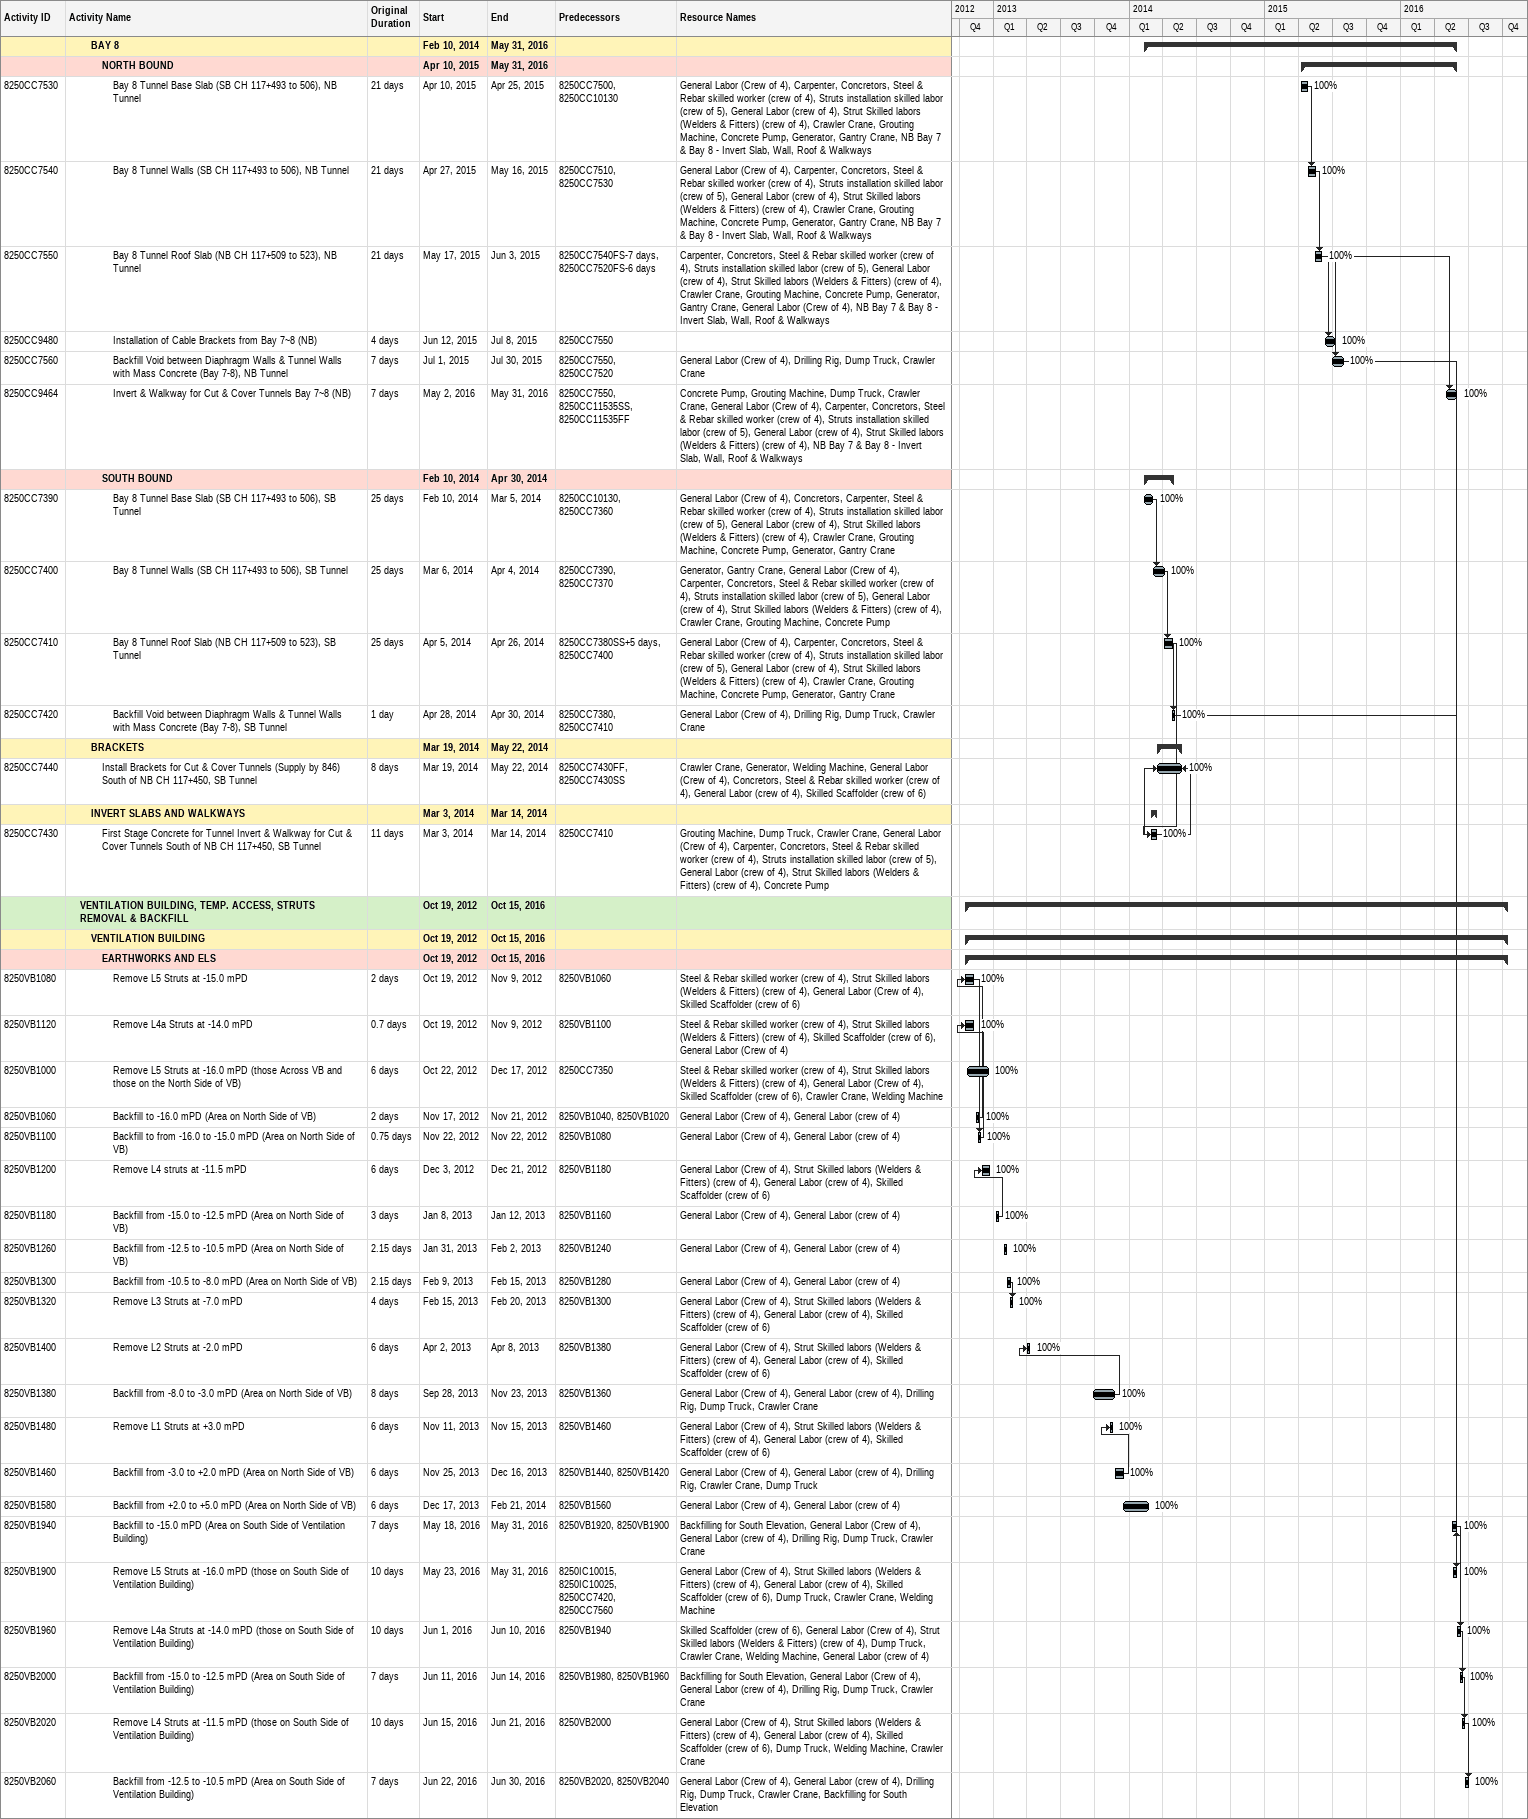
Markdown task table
| ID | Level | Task | Original duration | Start | Finish | Predecessors | Resources | % complete |
|---|---|---|---|---|---|---|---|---|
|  | 3 | **BAY 8** |  | 2014-02-10 | 2016-05-31 |  |  |  |
|  | 4 | **NORTH BOUND** |  | 2015-04-10 | 2016-05-31 |  |  |  |
| 8250CC7530 | 5 | Bay 8 Tunnel Base Slab (SB CH 117+493 to 506), NB Tunnel | 21d | 2015-04-10 | 2015-04-25 | 8250CC7500, 8250CC10130 | General Labor (Crew of 4), Carpenter, Concretors, Steel & Rebar skilled worker (crew of 4), Struts installation skilled labor (crew of 5), General Labor (crew of 4), Strut Skilled labors (Welders & Fitters) (crew of 4), Crawler Crane, Grouting Machine, Concrete Pump, Generator, Gantry Crane, NB Bay 7 & Bay 8 - Invert Slab, Wall, Roof & Walkways | 100 |
| 8250CC7540 | 5 | Bay 8 Tunnel Walls (SB CH 117+493 to 506), NB Tunnel | 21d | 2015-04-27 | 2015-05-16 | 8250CC7510, 8250CC7530 | General Labor (Crew of 4), Carpenter, Concretors, Steel & Rebar skilled worker (crew of 4), Struts installation skilled labor (crew of 5), General Labor (crew of 4), Strut Skilled labors (Welders & Fitters) (crew of 4), Crawler Crane, Grouting Machine, Concrete Pump, Generator, Gantry Crane, NB Bay 7 & Bay 8 - Invert Slab, Wall, Roof & Walkways | 100 |
| 8250CC7550 | 5 | Bay 8 Tunnel Roof Slab (NB CH 117+509 to 523), NB Tunnel | 21d | 2015-05-17 | 2015-06-03 | 8250CC7540FS-7d, 8250CC7520FS-6d | Carpenter, Concretors, Steel & Rebar skilled worker (crew of 4), Struts installation skilled labor (crew of 5), General Labor (crew of 4), Strut Skilled labors (Welders & Fitters) (crew of 4), Crawler Crane, Grouting Machine, Concrete Pump, Generator, Gantry Crane, General Labor (Crew of 4), NB Bay 7 & Bay 8 - Invert Slab, Wall, Roof & Walkways | 100 |
| 8250CC9480 | 5 | Installation of Cable Brackets from Bay 7~8 (NB) | 4d | 2015-06-12 | 2015-07-08 | 8250CC7550 |  | 100 |
| 8250CC7560 | 5 | Backfill Void between Diaphragm Walls & Tunnel Walls with Mass Concrete (Bay 7-8), NB Tunnel | 7d | 2015-07-01 | 2015-07-30 | 8250CC7550, 8250CC7520 | General Labor (Crew of 4), Drilling Rig, Dump Truck, Crawler Crane | 100 |
| 8250CC9464 | 5 | Invert & Walkway for Cut & Cover Tunnels Bay 7~8 (NB) | 7d | 2016-05-02 | 2016-05-31 | 8250CC7550, 8250CC11535SS, 8250CC11535FF | Concrete Pump, Grouting Machine, Dump Truck, Crawler Crane, General Labor (Crew of 4), Carpenter, Concretors, Steel & Rebar skilled worker (crew of 4), Struts installation skilled labor (crew of 5), General Labor (crew of 4), Strut Skilled labors (Welders & Fitters) (crew of 4), NB Bay 7 & Bay 8 - Invert Slab, Wall, Roof & Walkways | 100 |
|  | 4 | **SOUTH BOUND** |  | 2014-02-10 | 2014-04-30 |  |  |  |
| 8250CC7390 | 5 | Bay 8 Tunnel Base Slab (SB CH 117+493 to 506), SB Tunnel | 25d | 2014-02-10 | 2014-03-05 | 8250CC10130, 8250CC7360 | General Labor (Crew of 4), Concretors, Carpenter, Steel & Rebar skilled worker (crew of 4), Struts installation skilled labor (crew of 5), General Labor (crew of 4), Strut Skilled labors (Welders & Fitters) (crew of 4), Crawler Crane, Grouting Machine, Concrete Pump, Generator, Gantry Crane | 100 |
| 8250CC7400 | 5 | Bay 8 Tunnel Walls (SB CH 117+493 to 506), SB Tunnel | 25d | 2014-03-06 | 2014-04-04 | 8250CC7390, 8250CC7370 | Generator, Gantry Crane, General Labor (Crew of 4), Carpenter, Concretors, Steel & Rebar skilled worker (crew of 4), Struts installation skilled labor (crew of 5), General Labor (crew of 4), Strut Skilled labors (Welders & Fitters) (crew of 4), Crawler Crane, Grouting Machine, Concrete Pump | 100 |
| 8250CC7410 | 5 | Bay 8 Tunnel Roof Slab (NB CH 117+509 to 523), SB Tunnel | 25d | 2014-04-05 | 2014-04-26 | 8250CC7380SS+5d, 8250CC7400 | General Labor (Crew of 4), Carpenter, Concretors, Steel & Rebar skilled worker (crew of 4), Struts installation skilled labor (crew of 5), General Labor (crew of 4), Strut Skilled labors (Welders & Fitters) (crew of 4), Crawler Crane, Grouting Machine, Concrete Pump, Generator, Gantry Crane | 100 |
| 8250CC7420 | 5 | Backfill Void between Diaphragm Walls & Tunnel Walls with Mass Concrete (Bay 7-8), SB Tunnel | 1d | 2014-04-28 | 2014-04-30 | 8250CC7380, 8250CC7410 | General Labor (Crew of 4), Drilling Rig, Dump Truck, Crawler Crane | 100 |
|  | 3 | **BRACKETS** |  | 2014-03-19 | 2014-05-22 |  |  |  |
| 8250CC7440 | 4 | Install Brackets for Cut & Cover Tunnels (Supply by 846) South of NB CH 117+450, SB Tunnel | 8d | 2014-03-19 | 2014-05-22 | 8250CC7430FF, 8250CC7430SS | Crawler Crane, Generator, Welding Machine, General Labor (Crew of 4), Concretors, Steel & Rebar skilled worker (crew of 4), General Labor (crew of 4), Skilled Scaffolder (crew of 6) | 100 |
|  | 3 | **INVERT SLABS AND WALKWAYS** |  | 2014-03-03 | 2014-03-14 |  |  |  |
| 8250CC7430 | 4 | First Stage Concrete for Tunnel Invert & Walkway for Cut & Cover Tunnels South of NB CH 117+450, SB Tunnel | 11d | 2014-03-03 | 2014-03-14 | 8250CC7410 | Grouting Machine, Dump Truck, Crawler Crane, General Labor (Crew of 4), Carpenter, Concretors, Steel & Rebar skilled worker (crew of 4), Struts installation skilled labor (crew of 5), General Labor (crew of 4), Strut Skilled labors (Welders & Fitters) (crew of 4), Concrete Pump | 100 |
|  | 2 | **VENTILATION BUILDING, TEMP. ACCESS, STRUTS REMOVAL & BACKFILL** |  | 2012-10-19 | 2016-10-15 |  |  |  |
|  | 3 | **VENTILATION BUILDING** |  | 2012-10-19 | 2016-10-15 |  |  |  |
|  | 4 | **EARTHWORKS AND ELS** |  | 2012-10-19 | 2016-10-15 |  |  |  |
| 8250VB1080 | 5 | Remove L5 Struts at -15.0 mPD | 2d | 2012-10-19 | 2012-11-09 | 8250VB1060 | Steel & Rebar skilled worker (crew of 4), Strut Skilled labors (Welders & Fitters) (crew of 4), General Labor (Crew of 4), Skilled Scaffolder (crew of 6) | 100 |
| 8250VB1120 | 5 | Remove L4a Struts at -14.0 mPD | 0.7d | 2012-10-19 | 2012-11-09 | 8250VB1100 | Steel & Rebar skilled worker (crew of 4), Strut Skilled labors (Welders & Fitters) (crew of 4), Skilled Scaffolder (crew of 6), General Labor (Crew of 4) | 100 |
| 8250VB1000 | 5 | Remove L5 Struts at -16.0 mPD (those Across VB and those on the North Side of VB) | 6d | 2012-10-22 | 2012-12-17 | 8250CC7350 | Steel & Rebar skilled worker (crew of 4), Strut Skilled labors (Welders & Fitters) (crew of 4), General Labor (Crew of 4), Skilled Scaffolder (crew of 6), Crawler Crane, Welding Machine | 100 |
| 8250VB1060 | 5 | Backfill to -16.0 mPD (Area on North Side of VB) | 2d | 2012-11-17 | 2012-11-21 | 8250VB1040, 8250VB1020 | General Labor (Crew of 4), General Labor (crew of 4) | 100 |
| 8250VB1100 | 5 | Backfill to from -16.0 to -15.0 mPD (Area on North Side of VB) | 0.75d | 2012-11-22 | 2012-11-22 | 8250VB1080 | General Labor (Crew of 4), General Labor (crew of 4) | 100 |
| 8250VB1200 | 5 | Remove L4 struts at -11.5 mPD | 6d | 2012-12-03 | 2012-12-21 | 8250VB1180 | General Labor (Crew of 4), Strut Skilled labors (Welders & Fitters) (crew of 4), General Labor (crew of 4), Skilled Scaffolder (crew of 6) | 100 |
| 8250VB1180 | 5 | Backfill from -15.0 to -12.5 mPD (Area on North Side of VB) | 3d | 2013-01-08 | 2013-01-12 | 8250VB1160 | General Labor (Crew of 4), General Labor (crew of 4) | 100 |
| 8250VB1260 | 5 | Backfill from -12.5 to -10.5 mPD (Area on North Side of VB) | 2.15d | 2013-01-31 | 2013-02-02 | 8250VB1240 | General Labor (Crew of 4), General Labor (crew of 4) | 100 |
| 8250VB1300 | 5 | Backfill from -10.5 to -8.0 mPD (Area on North Side of VB) | 2.15d | 2013-02-09 | 2013-02-15 | 8250VB1280 | General Labor (Crew of 4), General Labor (crew of 4) | 100 |
| 8250VB1320 | 5 | Remove L3 Struts at -7.0 mPD | 4d | 2013-02-15 | 2013-02-20 | 8250VB1300 | General Labor (Crew of 4), Strut Skilled labors (Welders & Fitters) (crew of 4), General Labor (crew of 4), Skilled Scaffolder (crew of 6) | 100 |
| 8250VB1400 | 5 | Remove L2 Struts at -2.0 mPD | 6d | 2013-04-02 | 2013-04-08 | 8250VB1380 | General Labor (Crew of 4), Strut Skilled labors (Welders & Fitters) (crew of 4), General Labor (crew of 4), Skilled Scaffolder (crew of 6) | 100 |
| 8250VB1380 | 5 | Backfill from -8.0 to -3.0 mPD (Area on North Side of VB) | 8d | 2013-09-28 | 2013-11-23 | 8250VB1360 | General Labor (Crew of 4), General Labor (crew of 4), Drilling Rig, Dump Truck, Crawler Crane | 100 |
| 8250VB1480 | 5 | Remove L1 Struts at +3.0 mPD | 6d | 2013-11-11 | 2013-11-15 | 8250VB1460 | General Labor (Crew of 4), Strut Skilled labors (Welders & Fitters) (crew of 4), General Labor (crew of 4), Skilled Scaffolder (crew of 6) | 100 |
| 8250VB1460 | 5 | Backfill from -3.0 to +2.0 mPD (Area on North Side of VB) | 6d | 2013-11-25 | 2013-12-16 | 8250VB1440, 8250VB1420 | General Labor (Crew of 4), General Labor (crew of 4), Drilling Rig, Crawler Crane, Dump Truck | 100 |
| 8250VB1580 | 5 | Backfill from +2.0 to +5.0 mPD (Area on North Side of VB) | 6d | 2013-12-17 | 2014-02-21 | 8250VB1560 | General Labor (Crew of 4), General Labor (crew of 4) | 100 |
| 8250VB1940 | 5 | Backfill to -15.0 mPD (Area on South Side of Ventilation Building) | 7d | 2016-05-18 | 2016-05-31 | 8250VB1920, 8250VB1900 | Backfilling for South Elevation, General Labor (Crew of 4), General Labor (crew of 4), Drilling Rig, Dump Truck, Crawler Crane | 100 |
| 8250VB1900 | 5 | Remove L5 Struts at -16.0 mPD (those on South Side of Ventilation Building) | 10d | 2016-05-23 | 2016-05-31 | 8250IC10015, 8250IC10025, 8250CC7420, 8250CC7560 | General Labor (Crew of 4), Strut Skilled labors (Welders & Fitters) (crew of 4), General Labor (crew of 4), Skilled Scaffolder (crew of 6), Dump Truck, Crawler Crane, Welding Machine | 100 |
| 8250VB1960 | 5 | Remove L4a Struts at -14.0 mPD (those on South Side of Ventilation Building) | 10d | 2016-06-01 | 2016-06-10 | 8250VB1940 | Skilled Scaffolder (crew of 6), General Labor (Crew of 4), Strut Skilled labors (Welders & Fitters) (crew of 4), Dump Truck, Crawler Crane, Welding Machine, General Labor (crew of 4) | 100 |
| 8250VB2000 | 5 | Backfill from -15.0 to -12.5 mPD (Area on South Side of Ventilation Building) | 7d | 2016-06-11 | 2016-06-14 | 8250VB1980, 8250VB1960 | Backfilling for South Elevation, General Labor (Crew of 4), General Labor (crew of 4), Drilling Rig, Dump Truck, Crawler Crane | 100 |
| 8250VB2020 | 5 | Remove L4 Struts at -11.5 mPD (those on South Side of Ventilation Building) | 10d | 2016-06-15 | 2016-06-21 | 8250VB2000 | General Labor (Crew of 4), Strut Skilled labors (Welders & Fitters) (crew of 4), General Labor (crew of 4), Skilled Scaffolder (crew of 6), Dump Truck, Welding Machine, Crawler Crane | 100 |
| 8250VB2060 | 5 | Backfill from -12.5 to -10.5 mPD (Area on South Side of Ventilation Building) | 7d | 2016-06-22 | 2016-06-30 | 8250VB2020, 8250VB2040 | General Labor (Crew of 4), General Labor (crew of 4), Drilling Rig, Dump Truck, Crawler Crane, Backfilling for South Elevation | 100 |
